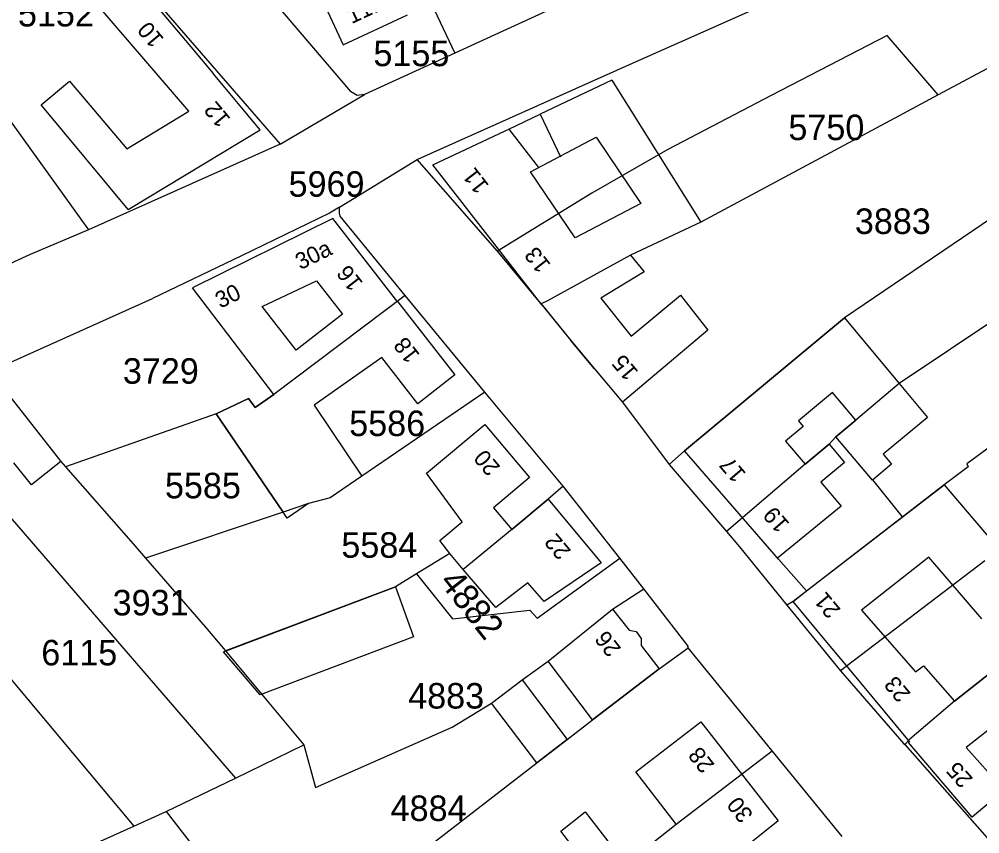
# Model space of a CAD drawing. Extents: x 191922 to 199923, y 328959 to 333350.
# Drawn here: x 196850.6 to 196952.2, y 331119.5 to 331205.8 of the extents above; entities that cross this region are included whole.
import ezdxf

# ---------------------------------------------------------------- set-up
doc = ezdxf.new("R2010")
doc.units = 0
for name, color, linetype in [('enkelbestemming', 7, 'Continuous'), ('Level 6', 7, 'Continuous'), ('maatvoering - maximum aantal wooneenheden', 7, 'Continuous'), ('recreatiewoning', 7, 'Continuous')]:
    doc.layers.add(name, color=color, linetype=linetype)

msp = doc.modelspace()

# ---------------------------------------------------------------- linework, layer by layer
at = {"layer": 'Level 6'}
for p, q in [((196854.83, 331219.56), (196878.21, 331192.53)), ((196888.68, 331219.31), (196896.7, 331202.16)), ((196875.45, 331210.15), (196885.68, 331198.11)), ((196915.17, 331200.96), (196934.34, 331209.5)), ((196969.95, 331209.61), (196947.83, 331197.75)), ((196839.75, 331208.77), (196857.95, 331183.48)), ((196908.93, 331207.77), (196896.7, 331202.16)), ((196942.43, 331204.02), (196930.18, 331197.68)), ((196947.83, 331197.75), (196942.43, 331204.02)), ((196896.7, 331202.16), (196887.15, 331197.79)), ((196892.78, 331190.93), (196915.17, 331200.96)), ((196878.21, 331192.53), (196887.15, 331197.79)), ((196886.36, 331197.7), (196885.68, 331198.11)), ((196887.15, 331197.79), (196886.36, 331197.7)), ((196930.18, 331197.68), (196919.22, 331191.97)), ((196947.83, 331197.75), (196943.7, 331195.54)), ((196943.7, 331195.54), (196922.71, 331184.29)), ((196983.25, 331193.8), (196943.71, 331167.19)), ((196878.21, 331192.53), (196857.95, 331183.48)), ((196919.22, 331191.97), (196911.19, 331187.36)), ((196884.5, 331185.85), (196892.72, 331190.9)), ((196892.72, 331190.9), (196892.78, 331190.93)), ((196901.22, 331181.2), (196892.72, 331190.9)), ((196962.47, 331190.81), (196937.92, 331174.16)), ((196911.19, 331187.36), (196901.22, 331181.2)), ((196884.5, 331185.85), (196883.46, 331185.23)), ((196884.51, 331185.23), (196884.5, 331185.85)), ((196883.46, 331185.23), (196874.15, 331180.73)), ((196884.58, 331184.92), (196884.51, 331185.23)), ((196891.44, 331176.52), (196884.58, 331184.92)), ((196857.95, 331183.48), (196851.77, 331180.84)), ((196922.71, 331184.29), (196915.3, 331180.79)), ((196851.77, 331180.84), (196844.52, 331177.54)), ((196874.15, 331180.73), (196864.73, 331176.21)), ((196905.83, 331175.65), (196901.22, 331181.2)), ((196915.3, 331180.79), (196906.49, 331175.96)), ((196891.44, 331176.52), (196877.55, 331166.05)), ((196899.86, 331166.27), (196891.44, 331176.52)), ((196847.61, 331168.53), (196864.73, 331176.21)), ((196906.49, 331175.96), (196905.83, 331175.65)), ((196905.83, 331175.65), (196908.97, 331171.74)), ((196937.92, 331174.16), (196921.01, 331160.07)), ((196908.97, 331171.74), (196911.49, 331168.75)), ((196967.19, 331170.77), (196950.86, 331158.71)), ((196911.49, 331168.75), (196914.45, 331165.23)), ((196943.71, 331167.19), (196939.11, 331163.31)), ((196849.14, 331166.48), (196855.02, 331158.95)), ((196899.86, 331166.27), (196886.86, 331157.4)), ((196908.18, 331156.33), (196899.86, 331166.27)), ((196874.88, 331165.62), (196871.47, 331164)), ((196875.59, 331164.68), (196874.88, 331165.62)), ((196877.55, 331166.05), (196875.59, 331164.68)), ((196914.45, 331165.23), (196919.39, 331158.62)), ((196871.47, 331164), (196855.53, 331158.37)), ((196871.47, 331164), (196878.53, 331153.6)), ((196939.11, 331163.31), (196937.02, 331161.56)), ((196937.02, 331161.56), (196936.29, 331160.8)), ((196829.27, 331160.34), (196862.74, 331120.35)), ((196921.01, 331160.07), (196919.39, 331158.62)), ((196936.29, 331160.8), (196933.75, 331158.67)), ((196855.02, 331158.95), (196855.53, 331158.37)), ((196855.53, 331158.37), (196862.67, 331150.22)), ((196919.39, 331158.62), (196925.43, 331151.55)), ((196933.75, 331158.67), (196925.43, 331151.55)), ((196951, 331158.37), (196948.46, 331156.49)), ((196950.86, 331158.71), (196951, 331158.37)), ((196886.86, 331157.4), (196883.5, 331155.1)), ((196846.87, 331156.26), (196873.49, 331125.45)), ((196908.18, 331156.33), (196906.56, 331154.97)), ((196914.16, 331148.71), (196908.18, 331156.33)), ((196948.46, 331156.49), (196932.49, 331144.12)), ((196883.5, 331155.1), (196881.21, 331154.5)), ((196906.56, 331154.97), (196902.73, 331151.75)), ((196881.21, 331154.5), (196878.53, 331153.6)), ((196878.53, 331153.6), (196863.98, 331148.73)), ((196902.73, 331151.75), (196897.59, 331147.51)), ((196925.43, 331151.55), (196926.81, 331149.93)), ((196862.67, 331150.22), (196863.98, 331148.73)), ((196926.81, 331149.93), (196931.82, 331143.75)), ((196896.18, 331149.22), (196892.65, 331147.05)), ((196897.59, 331147.51), (196896.18, 331149.22)), ((196863.98, 331148.73), (196870.34, 331141.43)), ((196905.41, 331142.35), (196914.16, 331148.71)), ((196916.7, 331145.48), (196914.16, 331148.71)), ((196952.76, 331148.43), (196937.49, 331136.81)), ((196892.65, 331147.05), (196890.41, 331145.68)), ((196892.65, 331147.05), (196896.45, 331142.28)), ((196890.41, 331145.68), (196872.44, 331138.9)), ((196913.38, 331143.33), (196916.7, 331145.48)), ((196921.38, 331139.42), (196916.7, 331145.48)), ((196932.49, 331144.12), (196931.82, 331143.75)), ((196896.45, 331142.28), (196904.64, 331143.21)), ((196904.64, 331143.21), (196905.41, 331142.35)), ((196906.56, 331137.8), (196913.38, 331143.33)), ((196931.82, 331143.75), (196937.17, 331137.18)), ((196870.34, 331141.43), (196872.44, 331138.9)), ((196872.44, 331138.9), (196880.72, 331128.95)), ((196918.32, 331137.02), (196921.4, 331139.21)), ((196921.38, 331139.42), (196921.32, 331139.31)), ((196921.32, 331139.31), (196921.4, 331139.21)), ((196930.28, 331128.32), (196921.4, 331139.21)), ((196956.45, 331139.03), (196949.57, 331133.57)), ((196903.81, 331135.83), (196906.56, 331137.8)), ((196911.26, 331131.6), (196918.32, 331137.02)), ((196937.17, 331137.18), (196937.49, 331136.81)), ((196937.49, 331136.81), (196944.21, 331129.08)), ((196900.59, 331133.36), (196903.81, 331135.83)), ((196896.43, 331130.84), (196900.59, 331133.36)), ((196949.57, 331133.57), (196944.82, 331129.56)), ((196908.58, 331129.54), (196911.26, 331131.6)), ((196881.97, 331124.43), (196896.43, 331130.84)), ((196944.82, 331129.56), (196944.29, 331128.99)), ((196873.49, 331125.45), (196880.72, 331128.95)), ((196880.72, 331128.95), (196881.97, 331124.43)), ((196905.38, 331127.06), (196908.58, 331129.54)), ((196944.21, 331129.08), (196944.29, 331128.99)), ((196944.29, 331128.99), (196954.61, 331117.3)), ((196920.11, 331120.56), (196930.28, 331128.32)), ((196937.67, 331119.25), (196930.28, 331128.32)), ((196881.31, 331108.46), (196905.38, 331127.06)), ((196866.17, 331121.92), (196873.49, 331125.45)), ((196866.17, 331121.92), (196874.2, 331111.59)), ((196914.77, 331116.34), (196920.11, 331120.56)), ((196857.11, 331117.81), (196862.74, 331120.35))]:
    msp.add_line(p, q, dxfattribs=at)
msp.add_lwpolyline([(196862.74, 331120.35), (196865.39, 331121.55), (196866.17, 331121.92)], dxfattribs=at)
at = {"layer": 'recreatiewoning'}
for p, q in [((196862.88, 331209.9), (196868.79, 331202.83)), ((196881.7, 331209.91), (196884.9, 331203.05)), ((196868.57, 331196.02), (196859.24, 331206.86)), ((196884.9, 331203.05), (196891.7, 331206.22)), ((196868.79, 331202.83), (196871.14, 331200.01)), ((196876.12, 331194.04), (196871.14, 331200.02)), ((196852.95, 331196.69), (196855.95, 331199.2)), ((196855.95, 331199.2), (196861.99, 331192.04)), ((196913.32, 331199.31), (196905.73, 331195.7)), ((196913.32, 331199.31), (196922.71, 331184.29)), ((196862.16, 331185.63), (196852.95, 331196.69)), ((196861.99, 331192.04), (196868.57, 331196.02)), ((196902.4, 331194.11), (196905.73, 331195.7)), ((196905.73, 331195.7), (196907.88, 331191.18)), ((196862.16, 331185.63), (196876.12, 331194.04)), ((196894.36, 331190.35), (196901.97, 331193.91)), ((196901.97, 331193.91), (196902.4, 331194.11)), ((196902.4, 331194.11), (196905.55, 331190.07)), ((196904.72, 331189.6), (196911.67, 331193.28)), ((196911.67, 331193.28), (196916.38, 331186.27)), ((196905.92, 331175.53), (196894.36, 331190.35)), ((196909.45, 331182.63), (196904.72, 331189.6)), ((196916.38, 331186.27), (196909.45, 331182.63)), ((196883.79, 331184.67), (196868.94, 331177.34)), ((196890.66, 331175.82), (196883.79, 331184.67)), ((196922.71, 331184.29), (196915.3, 331180.79)), ((196915.3, 331180.79), (196916.73, 331179.02)), ((196916.73, 331179.02), (196912.14, 331176.22)), ((196877.55, 331166.05), (196868.94, 331177.34)), ((196876.34, 331175.37), (196882.07, 331178.07)), ((196882.07, 331178.07), (196884.81, 331174.54)), ((196915.35, 331172.22), (196920.56, 331176.56)), ((196920.56, 331176.56), (196923.46, 331172.85)), ((196879.92, 331170.72), (196876.34, 331175.37)), ((196890.66, 331175.83), (196896.71, 331168.13)), ((196905.92, 331175.53), (196908.97, 331171.74)), ((196912.14, 331176.22), (196915.35, 331172.22)), ((196884.81, 331174.54), (196879.92, 331170.72)), ((196921.01, 331160.07), (196937.92, 331174.16)), ((196937.92, 331174.16), (196943.71, 331167.19)), ((196923.46, 331172.85), (196914.45, 331165.23)), ((196911.49, 331168.75), (196908.97, 331171.74)), ((196888.99, 331169.96), (196881.83, 331164.92)), ((196892.78, 331165.04), (196888.99, 331169.96)), ((196911.49, 331168.75), (196914.45, 331165.23)), ((196896.71, 331168.13), (196892.78, 331165.04)), ((196943.71, 331167.19), (196946.7, 331163.62)), ((196849.14, 331166.48), (196855.02, 331158.95)), ((196936.65, 331166.25), (196933.07, 331163.25)), ((196939.11, 331163.31), (196936.65, 331166.25)), ((196871.47, 331164), (196874.88, 331165.62)), ((196874.88, 331165.62), (196875.59, 331164.68)), ((196875.59, 331164.68), (196877.55, 331166.05)), ((196881.83, 331164.92), (196886.86, 331157.4)), ((196878.54, 331153.59), (196871.47, 331164)), ((196933.07, 331163.25), (196933.55, 331162.67)), ((196937.02, 331161.56), (196939.11, 331163.31)), ((196946.7, 331163.62), (196942, 331159.71)), ((196893.72, 331157.72), (196899.89, 331162.86)), ((196899.89, 331162.86), (196904.61, 331157.27)), ((196933.55, 331162.67), (196931.69, 331161.11)), ((196931.69, 331161.11), (196933.75, 331158.67)), ((196940.88, 331156.98), (196937.02, 331161.56)), ((196930.94, 331148.62), (196921.01, 331160.07)), ((196933.75, 331158.67), (196936.29, 331160.8)), ((196936.29, 331160.8), (196937.92, 331158.86)), ((196942, 331159.71), (196942.89, 331158.65)), ((196851.92, 331156.47), (196850.07, 331158.79)), ((196855.02, 331158.95), (196851.92, 331156.47)), ((196937.92, 331158.86), (196935.42, 331156.76)), ((196942.89, 331158.65), (196940.88, 331156.98)), ((196886.86, 331157.4), (196883.5, 331155.1)), ((196897.47, 331152.55), (196893.72, 331157.72)), ((196904.61, 331157.27), (196900.79, 331154.05)), ((196944.07, 331153.1), (196940.92, 331157.02)), ((196933.92, 331145.26), (196948.46, 331156.49)), ((196935.42, 331156.76), (196937.57, 331154.22)), ((196948.46, 331156.49), (196957.25, 331146.14)), ((196883.5, 331155.1), (196881.21, 331154.5)), ((196902.73, 331151.75), (196906.56, 331154.97)), ((196906.56, 331154.97), (196912.2, 331148.24)), ((196881.21, 331154.5), (196878.96, 331152.96)), ((196900.79, 331154.05), (196902.73, 331151.75)), ((196937.57, 331154.22), (196930.85, 331148.73)), ((196878.96, 331152.96), (196878.54, 331153.59)), ((196895.11, 331150.57), (196897.47, 331152.55)), ((196896.18, 331149.22), (196895.11, 331150.57)), ((196897.59, 331147.51), (196896.18, 331149.22)), ((196912.2, 331148.24), (196906.17, 331144.12)), ((196933.92, 331145.26), (196930.94, 331148.62)), ((196946.84, 331148.82), (196939.73, 331143.23)), ((196952.44, 331142.29), (196946.84, 331148.82)), ((196901.05, 331143.5), (196897.59, 331147.51)), ((196904.43, 331146.12), (196901.05, 331143.5)), ((196906.17, 331144.12), (196904.43, 331146.12)), ((196872.23, 331138.82), (196890.41, 331145.68)), ((196890.41, 331145.68), (196892.33, 331140.38)), ((196932.49, 331144.12), (196933.92, 331145.26)), ((196935.88, 331140.04), (196932.49, 331144.12)), ((196906.56, 331137.8), (196913.38, 331143.33)), ((196913.38, 331143.33), (196915.14, 331141.08)), ((196939.73, 331143.23), (196945.45, 331136.68)), ((196915.14, 331141.08), (196915.87, 331140.94)), ((196915.87, 331140.94), (196916.43, 331140.23)), ((196892.33, 331140.38), (196876.12, 331134.26)), ((196916.43, 331140.23), (196916.4, 331139.47)), ((196938.27, 331137.17), (196935.88, 331140.04)), ((196876.12, 331134.26), (196872.23, 331138.82)), ((196916.4, 331139.47), (196918.32, 331137.02)), ((196949.57, 331133.57), (196956.45, 331139.03)), ((196911.26, 331131.6), (196906.56, 331137.8)), ((196918.32, 331137.02), (196911.26, 331131.6)), ((196944.8, 331129.3), (196938.27, 331137.17)), ((196945.45, 331136.68), (196946.28, 331137.33)), ((196946.28, 331137.33), (196949.57, 331133.57)), ((196900.59, 331133.36), (196903.81, 331135.83)), ((196903.81, 331135.83), (196908.58, 331129.54)), ((196958.63, 331134.91), (196950.81, 331128.68)), ((196905.38, 331127.06), (196900.59, 331133.36)), ((196915.85, 331126.1), (196922.73, 331131.41)), ((196922.73, 331131.41), (196930.9, 331120.91)), ((196908.58, 331129.54), (196905.38, 331127.06)), ((196944.71, 331129.22), (196944.8, 331129.3)), ((196951.42, 331121.29), (196944.71, 331129.22)), ((196950.81, 331128.68), (196954.81, 331124.16)), ((196920.11, 331120.56), (196915.85, 331126.1)), ((196954.81, 331124.16), (196951.42, 331121.29)), ((196907.93, 331119.84), (196910.5, 331121.87)), ((196910.5, 331121.87), (196914.77, 331116.34)), ((196914.77, 331116.34), (196920.11, 331120.56)), ((196930.9, 331120.91), (196924.06, 331115.45)), ((196916.15, 331109.19), (196907.93, 331119.84))]:
    msp.add_line(p, q, dxfattribs=at)

# ---------------------------------------------------------------- texts
at = {"layer": 'enkelbestemming'}
for s, p in [('5152', (196850.49, 331204.99)), ('5155', (196888.09, 331200.79)), ('5750', (196931.99, 331192.96)), ('5969', (196879.12, 331186.97)), ('3883', (196939.02, 331183.03)), ('3729', (196861.59, 331167.18)), ('5586', (196885.53, 331161.64)), ('5585', (196866.04, 331155.05)), ('5584', (196884.7, 331148.76)), ('3931', (196860.51, 331142.66)), ('6115', (196852.96, 331137.37)), ('4883', (196891.77, 331132.8)), ('4884', (196889.91, 331120.9))]:
    msp.add_text(s, height=2.7, dxfattribs=at).set_placement(p)
msp.add_text('4882', height=2.7, rotation=308.2187, dxfattribs=at).set_placement((196894.97, 331146.17))
at = {"layer": 'maatvoering - maximum aantal wooneenheden'}
for s, rotation, p in [('11a', 24.9753, (196885.78, 331205.23)), ('10', 129.8423, (196866.01, 331203.67)), ('12', 129.8423, (196873.06, 331195.22)), ('11', 127.9253, (196900.39, 331188.15)), ('30a', 26.2573, (196880.37, 331179.19)), ('13', 127.9253, (196906.92, 331179.78)), ('16', 127.8448, (196887.06, 331177.85)), ('30', 26.2573, (196871.9, 331175.11)), ('18', 127.6385, (196893.08, 331170.22)), ('15', 130.0478, (196916.19, 331168.44)), ('20', 130.1286, (196901.59, 331158.37)), ('17', 130.9433, (196927.59, 331157.67)), ('19', 130.9433, (196932.2, 331152.36)), ('22', 130.0039, (196909.07, 331149.49)), ('21', 129.6808, (196937.59, 331143.27)), ('26', 127.9253, (196914.37, 331139.15)), ('23', 129.6808, (196945, 331134.39)), ('28', 127.8448, (196924.25, 331126.85)), ('25', 131.4287, (196951.59, 331125.38)), ('30', 127.8448, (196928.34, 331121.59))]:
    msp.add_text(s, height=1.75, rotation=rotation, dxfattribs=at).set_placement(p)

doc.saveas('drawing.dxf')
